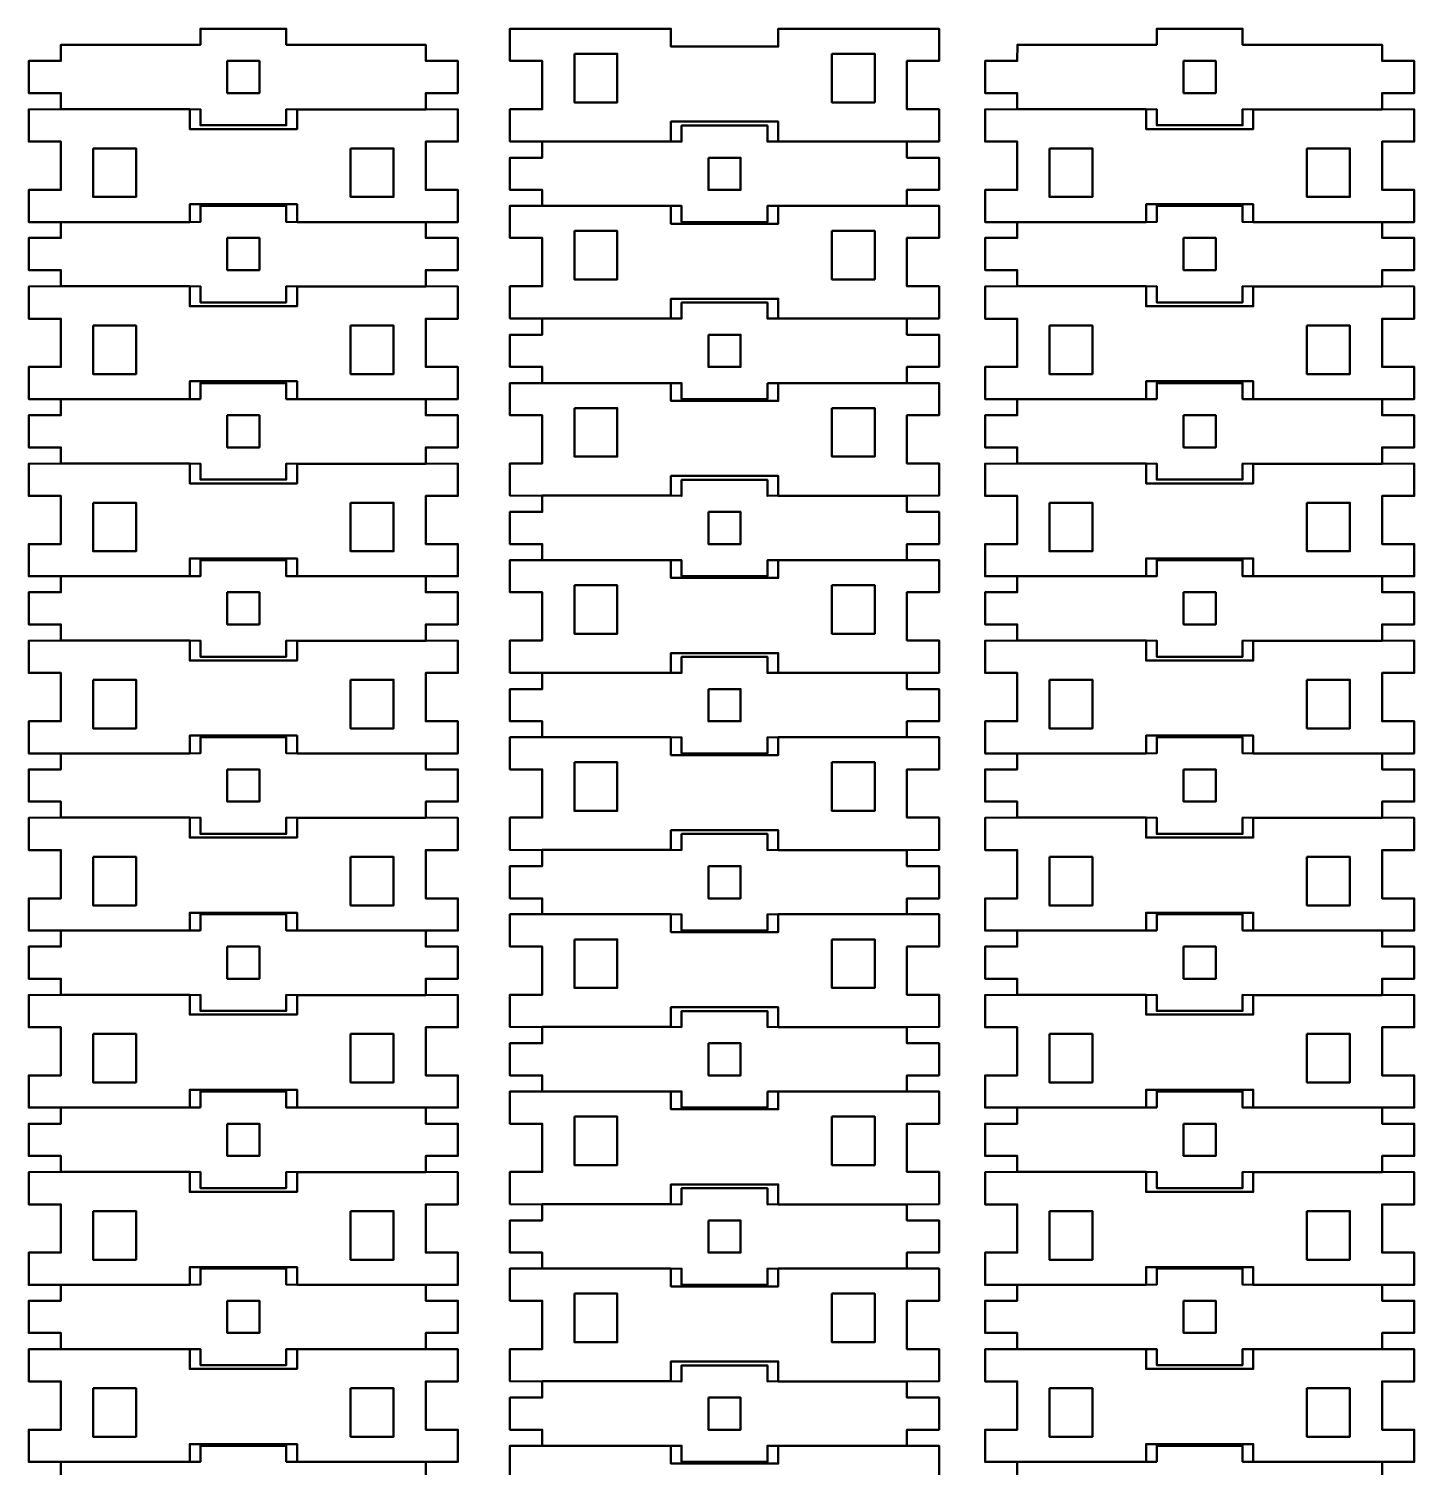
# Model space of a CAD drawing. Header units: inches. Extents: x -370 to 849, y -422 to 797.
# Drawn here: x -201.7 to -72.6, y -274.3 to -140.2 of the extents above; entities that cross this region are included whole.
import ezdxf

# ---------------------------------------------------------------- set-up
doc = ezdxf.new("R2010")
doc.units = ezdxf.units.IN
doc.header["$MEASUREMENT"] = 0
doc.layers.add('Layer 1', color=7, linetype='Continuous')

msp = doc.modelspace()

# ---------------------------------------------------------------- linework, layer by layer
at = {"layer": 'Layer 1', "color": 7, "lineweight": 50, "true_color": 0xffffff}
for points in [[(-198.69, -273.77), (-201.69, -273.77), (-201.69, -270.77), (-198.69, -270.77), (-198.69, -266.27), (-201.69, -266.27), (-201.69, -263.27), (-198.69, -263.25), (-198.69, -261.75), (-201.69, -261.75), (-201.69, -258.75), (-198.69, -258.75), (-198.69, -257.27), (-201.69, -257.27), (-201.69, -254.27), (-198.69, -254.27), (-198.69, -249.77), (-201.69, -249.77), (-201.69, -246.77), (-198.69, -246.75), (-198.69, -245.25), (-201.69, -245.25), (-201.69, -242.25), (-198.69, -242.25), (-198.69, -240.75), (-201.69, -240.75), (-201.69, -237.75), (-198.69, -237.75), (-198.69, -233.26), (-201.69, -233.26), (-201.69, -230.26), (-198.69, -230.24), (-198.69, -228.74), (-201.69, -228.74), (-201.69, -225.74), (-198.69, -225.74), (-198.69, -224.25), (-201.69, -224.25), (-201.69, -221.25), (-198.69, -221.25), (-198.69, -216.76), (-201.69, -216.76), (-201.69, -213.76), (-198.69, -213.73), (-198.69, -212.23), (-201.69, -212.23), (-201.69, -209.23), (-198.69, -209.23), (-198.69, -207.75), (-201.69, -207.75), (-201.69, -204.75), (-198.69, -204.75), (-198.69, -200.25), (-201.69, -200.25), (-201.69, -197.25), (-198.69, -197.23), (-198.69, -195.73), (-201.69, -195.73), (-201.69, -192.73), (-198.69, -192.73), (-198.69, -191.24), (-201.69, -191.24), (-201.69, -188.24), (-198.69, -188.24), (-198.69, -183.75), (-201.69, -183.75), (-201.69, -180.75), (-198.69, -180.73), (-198.69, -179.23), (-201.69, -179.23), (-201.69, -176.23), (-198.69, -176.23), (-198.69, -174.73), (-201.69, -174.73), (-201.69, -171.73), (-198.69, -171.73), (-198.69, -167.24), (-201.69, -167.24), (-201.69, -164.24), (-198.69, -164.21), (-198.69, -162.71), (-201.69, -162.71), (-201.69, -159.71), (-198.69, -159.71), (-198.69, -158.23), (-201.69, -158.23), (-201.69, -155.23), (-198.69, -155.23), (-198.69, -150.73), (-201.69, -150.73), (-201.69, -147.73), (-198.69, -147.71), (-198.69, -146.21), (-201.69, -146.21), (-201.69, -143.21), (-198.69, -143.21), (-198.69, -141.71), (-185.69, -141.71), (-185.69, -140.21), (-177.69, -140.21), (-177.69, -141.71), (-164.69, -141.71), (-164.69, -143.21), (-161.69, -143.21), (-161.69, -146.21), (-164.69, -146.21), (-164.69, -147.71), (-161.69, -147.73), (-161.69, -150.73), (-164.69, -150.73), (-164.69, -155.23), (-161.69, -155.23), (-161.69, -158.23), (-164.69, -158.23), (-164.69, -159.71), (-161.69, -159.71), (-161.69, -162.71), (-164.69, -162.71), (-164.69, -164.21), (-161.69, -164.24), (-161.69, -167.24), (-164.69, -167.24), (-164.69, -171.73), (-161.69, -171.73), (-161.69, -174.73), (-164.69, -174.73), (-164.69, -176.23), (-161.69, -176.23), (-161.69, -179.23), (-164.69, -179.23), (-164.69, -180.73), (-161.69, -180.75), (-161.69, -183.75), (-164.69, -183.75), (-164.69, -188.24), (-161.69, -188.24), (-161.69, -191.24), (-164.69, -191.24), (-164.69, -192.73), (-161.69, -192.73), (-161.69, -195.73), (-164.69, -195.73), (-164.69, -197.23), (-161.69, -197.25), (-161.69, -200.25), (-164.69, -200.25), (-164.69, -204.75), (-161.69, -204.75), (-161.69, -207.75), (-164.69, -207.75), (-164.69, -209.23), (-161.69, -209.23), (-161.69, -212.23), (-164.69, -212.23), (-164.69, -213.73), (-161.69, -213.76), (-161.69, -216.76), (-164.69, -216.76), (-164.69, -221.25), (-161.69, -221.25), (-161.69, -224.25), (-164.69, -224.25), (-164.69, -225.74), (-161.69, -225.74), (-161.69, -228.74), (-164.69, -228.74), (-164.69, -230.24), (-161.69, -230.26), (-161.69, -233.26), (-164.69, -233.26), (-164.69, -237.75), (-161.69, -237.75), (-161.69, -240.75), (-164.69, -240.75), (-164.69, -242.25), (-161.69, -242.25), (-161.69, -245.25), (-164.69, -245.25), (-164.69, -246.75), (-161.69, -246.77), (-161.69, -249.77), (-164.69, -249.77), (-164.69, -254.27), (-161.69, -254.27), (-161.69, -257.27), (-164.69, -257.27), (-164.69, -258.75), (-161.69, -258.75), (-161.69, -261.75), (-164.69, -261.75), (-164.69, -263.25), (-161.69, -263.27), (-161.69, -266.27), (-164.69, -266.27), (-164.69, -270.77), (-161.69, -270.77), (-161.69, -273.77), (-164.69, -273.77), (-164.69, -275.26)], [(-156.84, -275.26), (-156.84, -272.26), (-153.84, -272.26), (-153.84, -270.77), (-156.84, -270.77), (-156.84, -267.77), (-153.84, -267.77), (-153.84, -266.27), (-156.84, -266.25), (-156.84, -263.25), (-153.84, -263.25), (-153.84, -258.75), (-156.84, -258.75), (-156.84, -255.75), (-153.84, -255.75), (-153.84, -254.27), (-156.84, -254.27), (-156.84, -251.27), (-153.84, -251.27), (-153.84, -249.77), (-156.84, -249.75), (-156.84, -246.75), (-153.84, -246.75), (-153.84, -242.25), (-156.84, -242.25), (-156.84, -239.25), (-153.84, -239.25), (-153.84, -237.75), (-156.84, -237.75), (-156.84, -234.75), (-153.84, -234.75), (-153.84, -233.25), (-156.84, -233.23), (-156.84, -230.23), (-153.84, -230.23), (-153.84, -225.74), (-156.84, -225.74), (-156.84, -222.74), (-153.84, -222.74), (-153.84, -221.25), (-156.84, -221.25), (-156.84, -218.25), (-153.84, -218.25), (-153.84, -216.75), (-156.84, -216.73), (-156.84, -213.73), (-153.84, -213.73), (-153.84, -209.23), (-156.84, -209.23), (-156.84, -206.24), (-153.84, -206.24), (-153.84, -204.75), (-156.84, -204.75), (-156.84, -201.75), (-153.84, -201.75), (-153.84, -200.25), (-156.84, -200.22), (-156.84, -197.22), (-153.84, -197.22), (-153.84, -192.73), (-156.84, -192.73), (-156.84, -189.73), (-153.84, -189.73), (-153.84, -188.24), (-156.84, -188.24), (-156.84, -185.24), (-153.84, -185.24), (-153.84, -183.75), (-156.84, -183.72), (-156.84, -180.72), (-153.84, -180.72), (-153.84, -176.23), (-156.84, -176.23), (-156.84, -173.23), (-153.84, -173.23), (-153.84, -171.73), (-156.84, -171.73), (-156.84, -168.73), (-153.84, -168.73), (-153.84, -167.23), (-156.84, -167.21), (-156.84, -164.21), (-153.84, -164.21), (-153.84, -159.71), (-156.84, -159.71), (-156.84, -156.71), (-153.84, -156.71), (-153.84, -155.23), (-156.84, -155.23), (-156.84, -152.23), (-153.84, -152.23), (-153.84, -150.73), (-156.84, -150.71), (-156.84, -147.71), (-153.84, -147.71), (-153.84, -143.21), (-156.84, -143.21), (-156.84, -140.21), (-153.84, -140.21), (-141.84, -140.21), (-141.84, -141.87), (-131.84, -141.87), (-131.84, -140.21), (-119.84, -140.21), (-116.84, -140.21), (-116.84, -143.21), (-119.84, -143.21), (-119.84, -147.71), (-116.84, -147.71), (-116.84, -150.71), (-119.84, -150.73), (-119.84, -152.23), (-116.84, -152.23), (-116.84, -155.23), (-119.84, -155.23), (-119.84, -156.71), (-116.84, -156.71), (-116.84, -159.71), (-119.84, -159.71), (-119.84, -164.21), (-116.84, -164.21), (-116.84, -167.21), (-119.84, -167.23), (-119.84, -168.73), (-116.84, -168.73), (-116.84, -171.73), (-119.84, -171.73), (-119.84, -173.23), (-116.84, -173.23), (-116.84, -176.23), (-119.84, -176.23), (-119.84, -180.72), (-116.84, -180.72), (-116.84, -183.72), (-119.84, -183.75), (-119.84, -185.24), (-116.84, -185.24), (-116.84, -188.24), (-119.84, -188.24), (-119.84, -189.73), (-116.84, -189.73), (-116.84, -192.73), (-119.84, -192.73), (-119.84, -197.22), (-116.84, -197.22), (-116.84, -200.22), (-119.84, -200.25), (-119.84, -201.75), (-116.84, -201.75), (-116.84, -204.75), (-119.84, -204.75), (-119.84, -206.24), (-116.84, -206.24), (-116.84, -209.23), (-119.84, -209.23), (-119.84, -213.73), (-116.84, -213.73), (-116.84, -216.73), (-119.84, -216.75), (-119.84, -218.25), (-116.84, -218.25), (-116.84, -221.25), (-119.84, -221.25), (-119.84, -222.74), (-116.84, -222.74), (-116.84, -225.74), (-119.84, -225.74), (-119.84, -230.23), (-116.84, -230.23), (-116.84, -233.23), (-119.84, -233.25), (-119.84, -234.75), (-116.84, -234.75), (-116.84, -237.75), (-119.84, -237.75), (-119.84, -239.25), (-116.84, -239.25), (-116.84, -242.25), (-119.84, -242.25), (-119.84, -246.75), (-116.84, -246.75), (-116.84, -249.75), (-119.84, -249.77), (-119.84, -251.27), (-116.84, -251.27), (-116.84, -254.27), (-119.84, -254.27), (-119.84, -255.75), (-116.84, -255.75), (-116.84, -258.75), (-119.84, -258.75), (-119.84, -263.25), (-116.84, -263.25), (-116.84, -266.25), (-119.84, -266.27), (-119.84, -267.77), (-116.84, -267.77), (-116.84, -270.77), (-119.84, -270.77), (-119.84, -272.26)], [(-109.56, -273.77), (-112.56, -273.77), (-112.56, -270.77), (-109.56, -270.77), (-109.56, -266.27), (-112.56, -266.27), (-112.56, -263.27), (-109.56, -263.25), (-109.56, -261.75), (-112.56, -261.75), (-112.56, -258.75), (-109.56, -258.75), (-109.56, -257.27), (-112.56, -257.27), (-112.56, -254.27), (-109.56, -254.27), (-109.56, -249.77), (-112.56, -249.77), (-112.56, -246.77), (-109.56, -246.75), (-109.56, -245.25), (-112.56, -245.25), (-112.56, -242.25), (-109.56, -242.25), (-109.56, -240.75), (-112.56, -240.75), (-112.56, -237.75), (-109.56, -237.75), (-109.56, -233.26), (-112.56, -233.26), (-112.56, -230.26), (-109.56, -230.24), (-109.56, -228.74), (-112.56, -228.74), (-112.56, -225.74), (-109.56, -225.74), (-109.56, -224.25), (-112.56, -224.25), (-112.56, -221.25), (-109.56, -221.25), (-109.56, -216.76), (-112.56, -216.76), (-112.56, -213.76), (-109.56, -213.73), (-109.56, -212.23), (-112.56, -212.23), (-112.56, -209.23), (-109.56, -209.23), (-109.56, -207.75), (-112.56, -207.75), (-112.56, -204.75), (-109.56, -204.75), (-109.56, -200.25), (-112.56, -200.25), (-112.56, -197.25), (-109.56, -197.23), (-109.56, -195.73), (-112.56, -195.73), (-112.56, -192.73), (-109.56, -192.73), (-109.56, -191.24), (-112.56, -191.24), (-112.56, -188.24), (-109.56, -188.24), (-109.56, -183.75), (-112.56, -183.75), (-112.56, -180.75), (-109.56, -180.73), (-109.56, -179.23), (-112.56, -179.23), (-112.56, -176.23), (-109.56, -176.23), (-109.56, -174.73), (-112.56, -174.73), (-112.56, -171.73), (-109.56, -171.73), (-109.56, -167.24), (-112.56, -167.24), (-112.56, -164.24), (-109.56, -164.21), (-109.56, -162.71), (-112.56, -162.71), (-112.56, -159.71), (-109.56, -159.71), (-109.56, -158.23), (-112.56, -158.23), (-112.56, -155.23), (-109.56, -155.23), (-109.56, -150.73), (-112.56, -150.73), (-112.56, -147.73), (-109.56, -147.71), (-109.56, -146.21), (-112.56, -146.21), (-112.56, -143.21), (-109.56, -143.21), (-109.55, -141.71), (-96.56, -141.71), (-96.56, -140.21), (-88.56, -140.21), (-88.56, -141.71), (-75.56, -141.71), (-75.56, -143.21), (-72.56, -143.21), (-72.56, -146.21), (-75.56, -146.21), (-75.56, -147.71), (-72.56, -147.73), (-72.56, -150.73), (-75.56, -150.73), (-75.56, -155.23), (-72.56, -155.23), (-72.56, -158.23), (-75.56, -158.23), (-75.56, -159.71), (-72.56, -159.71), (-72.56, -162.71), (-75.56, -162.71), (-75.56, -164.21), (-72.56, -164.24), (-72.56, -167.24), (-75.56, -167.24), (-75.56, -171.73), (-72.56, -171.73), (-72.56, -174.73), (-75.56, -174.73), (-75.56, -176.23), (-72.56, -176.23), (-72.56, -179.23), (-75.56, -179.23), (-75.56, -180.73), (-72.56, -180.75), (-72.56, -183.75), (-75.56, -183.75), (-75.56, -188.24), (-72.56, -188.24), (-72.56, -191.24), (-75.56, -191.24), (-75.56, -192.73), (-72.56, -192.73), (-72.56, -195.73), (-75.56, -195.73), (-75.56, -197.23), (-72.56, -197.25), (-72.56, -200.25), (-75.56, -200.25), (-75.56, -204.75), (-72.56, -204.75), (-72.56, -207.75), (-75.56, -207.75), (-75.56, -209.23), (-72.56, -209.23), (-72.56, -212.23), (-75.56, -212.23), (-75.56, -213.73), (-72.56, -213.76), (-72.56, -216.76), (-75.56, -216.76), (-75.56, -221.25), (-72.56, -221.25), (-72.56, -224.25), (-75.56, -224.25), (-75.56, -225.74), (-72.56, -225.74), (-72.56, -228.74), (-75.56, -228.74), (-75.56, -230.24), (-72.56, -230.26), (-72.56, -233.26), (-75.56, -233.26), (-75.56, -237.75), (-72.56, -237.75), (-72.56, -240.75), (-75.56, -240.75), (-75.56, -242.25), (-72.56, -242.25), (-72.56, -245.25), (-75.56, -245.25), (-75.56, -246.75), (-72.56, -246.77), (-72.56, -249.77), (-75.56, -249.77), (-75.56, -254.27), (-72.56, -254.27), (-72.56, -257.27), (-75.56, -257.27), (-75.56, -258.75), (-72.56, -258.75), (-72.56, -261.75), (-75.56, -261.75), (-75.56, -263.25), (-72.56, -263.27), (-72.56, -266.27), (-75.56, -266.27), (-75.56, -270.77), (-72.56, -270.77), (-72.56, -273.77), (-75.56, -273.77), (-75.56, -275.26)], [(-183.19, -143.21), (-180.19, -143.21), (-180.19, -146.21), (-183.19, -146.21), (-183.19, -143.21)], [(-150.84, -142.55), (-146.84, -142.55), (-146.84, -147.08), (-150.84, -147.08), (-150.84, -142.55)], [(-126.84, -142.55), (-122.84, -142.55), (-122.84, -147.08), (-126.84, -147.08), (-126.84, -142.55)], [(-94.06, -143.21), (-91.06, -143.21), (-91.06, -146.21), (-94.06, -146.21), (-94.06, -143.21)], [(-198.69, -147.71), (-186.69, -147.71)], [(-176.69, -147.73), (-176.69, -149.57), (-186.69, -149.57), (-186.69, -147.73), (-185.69, -147.71), (-185.69, -149.21), (-177.69, -149.21), (-177.69, -147.71), (-176.69, -147.73)], [(-176.69, -147.73), (-164.69, -147.73)], [(-109.56, -147.71), (-97.56, -147.71)], [(-87.56, -147.73), (-87.56, -149.57), (-97.56, -149.57), (-97.56, -147.73), (-96.56, -147.71), (-96.56, -149.21), (-88.56, -149.21), (-88.56, -147.71), (-87.56, -147.73)], [(-87.56, -147.73), (-75.56, -147.73)], [(-141.84, -150.71), (-141.84, -148.87), (-131.84, -148.87), (-131.84, -150.71), (-132.84, -150.73), (-132.84, -149.23), (-140.84, -149.23), (-140.84, -150.73), (-141.84, -150.71)], [(-195.69, -151.36), (-191.69, -151.36), (-191.69, -155.89), (-195.69, -155.89), (-195.69, -151.36)], [(-171.69, -151.36), (-167.69, -151.36), (-167.69, -155.89), (-171.69, -155.89), (-171.69, -151.36)], [(-141.84, -150.71), (-153.84, -150.71)], [(-119.84, -150.73), (-131.84, -150.73)], [(-106.56, -151.36), (-102.56, -151.36), (-102.56, -155.89), (-106.56, -155.89), (-106.56, -151.36)], [(-82.56, -151.36), (-78.56, -151.36), (-78.56, -155.89), (-82.56, -155.89), (-82.56, -151.36)], [(-138.34, -152.23), (-135.34, -152.23), (-135.34, -155.23), (-138.34, -155.23), (-138.34, -152.23)], [(-186.69, -158.23), (-186.69, -156.57), (-176.69, -156.57), (-176.69, -158.23), (-177.69, -158.21), (-177.69, -156.71), (-185.69, -156.71), (-185.69, -158.21), (-186.69, -158.23)], [(-141.84, -156.71), (-153.84, -156.71)], [(-131.84, -156.71), (-131.84, -158.38), (-141.84, -158.38), (-141.84, -156.71), (-140.84, -156.73), (-140.84, -158.23), (-132.84, -158.23), (-132.84, -156.73), (-131.84, -156.71)], [(-131.84, -156.71), (-119.84, -156.71)], [(-97.56, -158.23), (-97.56, -156.57), (-87.56, -156.57), (-87.56, -158.23), (-88.56, -158.21), (-88.56, -156.71), (-96.56, -156.71), (-96.56, -158.21), (-97.56, -158.23)], [(-186.69, -158.23), (-198.69, -158.23)], [(-176.69, -158.23), (-164.69, -158.23)], [(-150.84, -159.05), (-146.84, -159.05), (-146.84, -163.58), (-150.84, -163.58), (-150.84, -159.05)], [(-126.84, -159.05), (-122.84, -159.05), (-122.84, -163.58), (-126.84, -163.58), (-126.84, -159.05)], [(-97.56, -158.23), (-109.56, -158.23)], [(-87.56, -158.23), (-75.56, -158.23)], [(-183.19, -159.71), (-180.19, -159.71), (-180.19, -162.71), (-183.19, -162.71), (-183.19, -159.71)], [(-94.06, -159.71), (-91.06, -159.71), (-91.06, -162.71), (-94.06, -162.71), (-94.06, -159.71)], [(-198.69, -164.21), (-186.69, -164.21)], [(-176.69, -164.24), (-176.69, -166.07), (-186.69, -166.07), (-186.69, -164.24), (-185.69, -164.21), (-185.69, -165.71), (-177.69, -165.71), (-177.69, -164.21), (-176.69, -164.24)], [(-176.69, -164.24), (-164.69, -164.24)], [(-109.56, -164.21), (-97.56, -164.21)], [(-87.56, -164.24), (-87.56, -166.07), (-97.56, -166.07), (-97.56, -164.24), (-96.56, -164.21), (-96.56, -165.71), (-88.56, -165.71), (-88.56, -164.21), (-87.56, -164.24)], [(-87.56, -164.24), (-75.56, -164.24)], [(-141.84, -167.21), (-141.84, -165.37), (-131.84, -165.37), (-131.84, -167.21), (-132.84, -167.23), (-132.84, -165.73), (-140.84, -165.73), (-140.84, -167.23), (-141.84, -167.21)], [(-141.84, -167.21), (-153.84, -167.21)], [(-119.84, -167.23), (-131.84, -167.23)], [(-195.69, -167.87), (-191.69, -167.87), (-191.69, -172.39), (-195.69, -172.39), (-195.69, -167.87)], [(-171.69, -167.87), (-167.69, -167.87), (-167.69, -172.39), (-171.69, -172.39), (-171.69, -167.87)], [(-138.34, -168.73), (-135.34, -168.73), (-135.34, -171.73), (-138.34, -171.73), (-138.34, -168.73)], [(-106.56, -167.87), (-102.56, -167.87), (-102.56, -172.39), (-106.56, -172.39), (-106.56, -167.87)], [(-82.56, -167.87), (-78.56, -167.87), (-78.56, -172.39), (-82.56, -172.39), (-82.56, -167.87)], [(-185.69, -174.73), (-185.69, -173.23), (-177.69, -173.23), (-177.69, -174.73), (-176.69, -174.73), (-176.69, -173.07), (-186.69, -173.07), (-186.69, -174.73), (-185.69, -174.73)], [(-153.84, -173.23), (-141.84, -173.23)], [(-132.84, -173.23), (-132.84, -174.73), (-140.84, -174.73), (-140.84, -173.23), (-141.84, -173.23), (-141.84, -174.89), (-131.84, -174.89), (-131.84, -173.23), (-132.84, -173.23)], [(-119.84, -173.23), (-131.84, -173.23)], [(-96.56, -174.73), (-96.56, -173.23), (-88.56, -173.23), (-88.56, -174.73), (-87.56, -174.73), (-87.56, -173.07), (-97.56, -173.07), (-97.56, -174.73), (-96.56, -174.73)], [(-198.69, -174.73), (-186.69, -174.73)], [(-164.69, -174.73), (-176.69, -174.73)], [(-150.84, -175.57), (-146.84, -175.57), (-146.84, -180.09), (-150.84, -180.09), (-150.84, -175.57)], [(-126.84, -175.57), (-122.84, -175.57), (-122.84, -180.09), (-126.84, -180.09), (-126.84, -175.57)], [(-109.56, -174.73), (-97.56, -174.73)], [(-75.56, -174.73), (-87.56, -174.73)], [(-183.19, -176.23), (-180.19, -176.23), (-180.19, -179.23), (-183.19, -179.23), (-183.19, -176.23)], [(-94.06, -176.23), (-91.06, -176.23), (-91.06, -179.23), (-94.06, -179.23), (-94.06, -176.23)], [(-198.69, -180.73), (-186.69, -180.73)], [(-176.69, -180.75), (-176.69, -182.58), (-186.69, -182.58), (-186.69, -180.75), (-185.69, -180.73), (-185.69, -182.23), (-177.69, -182.23), (-177.69, -180.73), (-176.69, -180.75)], [(-176.69, -180.75), (-164.69, -180.75)], [(-109.56, -180.73), (-97.56, -180.73)], [(-87.56, -180.75), (-87.56, -182.58), (-97.56, -182.58), (-97.56, -180.75), (-96.56, -180.73), (-96.56, -182.23), (-88.56, -182.23), (-88.56, -180.73), (-87.56, -180.75)], [(-87.56, -180.75), (-75.56, -180.75)], [(-141.84, -183.72), (-141.84, -181.89), (-131.84, -181.89), (-131.84, -183.72), (-132.84, -183.75), (-132.84, -182.25), (-140.84, -182.25), (-140.84, -183.75), (-141.84, -183.72)], [(-195.69, -184.38), (-191.69, -184.38), (-191.69, -188.9), (-195.69, -188.9), (-195.69, -184.38)], [(-171.69, -184.38), (-167.69, -184.38), (-167.69, -188.9), (-171.69, -188.9), (-171.69, -184.38)], [(-141.84, -183.72), (-153.84, -183.72)], [(-119.84, -183.75), (-131.84, -183.75)], [(-106.56, -184.38), (-102.56, -184.38), (-102.56, -188.9), (-106.56, -188.9), (-106.56, -184.38)], [(-82.56, -184.38), (-78.56, -184.38), (-78.56, -188.9), (-82.56, -188.9), (-82.56, -184.38)], [(-138.34, -185.24), (-135.34, -185.24), (-135.34, -188.24), (-138.34, -188.24), (-138.34, -185.24)], [(-186.69, -191.24), (-186.69, -189.58), (-176.69, -189.58), (-176.69, -191.24), (-177.69, -191.23), (-177.69, -189.73), (-185.69, -189.73), (-185.69, -191.23), (-186.69, -191.24)], [(-141.84, -189.73), (-153.84, -189.73)], [(-131.84, -189.73), (-131.84, -191.39), (-141.84, -191.39), (-141.84, -189.73), (-140.84, -189.74), (-140.84, -191.24), (-132.84, -191.24), (-132.84, -189.74), (-131.84, -189.73)], [(-131.84, -189.73), (-119.84, -189.73)], [(-97.56, -191.24), (-97.56, -189.58), (-87.56, -189.58), (-87.56, -191.24), (-88.56, -191.23), (-88.56, -189.73), (-96.56, -189.73), (-96.56, -191.23), (-97.56, -191.24)], [(-186.69, -191.24), (-198.69, -191.24)], [(-176.69, -191.24), (-164.69, -191.24)], [(-97.56, -191.24), (-109.56, -191.24)], [(-87.56, -191.24), (-75.56, -191.24)], [(-183.19, -192.73), (-180.19, -192.73), (-180.19, -195.73), (-183.19, -195.73), (-183.19, -192.73)], [(-150.84, -192.07), (-146.84, -192.07), (-146.84, -196.59), (-150.84, -196.59), (-150.84, -192.07)], [(-126.84, -192.07), (-122.84, -192.07), (-122.84, -196.59), (-126.84, -196.59), (-126.84, -192.07)], [(-94.06, -192.73), (-91.06, -192.73), (-91.06, -195.73), (-94.06, -195.73), (-94.06, -192.73)], [(-198.69, -197.23), (-186.69, -197.23)], [(-176.69, -197.25), (-176.69, -199.09), (-186.69, -199.09), (-186.69, -197.25), (-185.69, -197.23), (-185.69, -198.73), (-177.69, -198.73), (-177.69, -197.23), (-176.69, -197.25)], [(-176.69, -197.25), (-164.69, -197.25)], [(-141.84, -200.22), (-141.84, -198.39), (-131.84, -198.39), (-131.84, -200.22), (-132.84, -200.25), (-132.84, -198.75), (-140.84, -198.75), (-140.84, -200.25), (-141.84, -200.22)], [(-109.56, -197.23), (-97.56, -197.23)], [(-87.56, -197.25), (-87.56, -199.09), (-97.56, -199.09), (-97.56, -197.25), (-96.56, -197.23), (-96.56, -198.73), (-88.56, -198.73), (-88.56, -197.23), (-87.56, -197.25)], [(-87.56, -197.25), (-75.56, -197.25)], [(-195.69, -200.88), (-191.69, -200.88), (-191.69, -205.41), (-195.69, -205.41), (-195.69, -200.88)], [(-171.69, -200.88), (-167.69, -200.88), (-167.69, -205.41), (-171.69, -205.41), (-171.69, -200.88)], [(-141.84, -200.22), (-153.84, -200.22)], [(-119.84, -200.25), (-131.84, -200.25)], [(-106.56, -200.88), (-102.56, -200.88), (-102.56, -205.41), (-106.56, -205.41), (-106.56, -200.88)], [(-82.56, -200.88), (-78.56, -200.88), (-78.56, -205.41), (-82.56, -205.41), (-82.56, -200.88)], [(-138.34, -201.75), (-135.34, -201.75), (-135.34, -204.75), (-138.34, -204.75), (-138.34, -201.75)], [(-186.69, -207.75), (-186.69, -206.09), (-176.69, -206.09), (-176.69, -207.75), (-177.69, -207.73), (-177.69, -206.24), (-185.69, -206.24), (-185.69, -207.73), (-186.69, -207.75)], [(-141.84, -206.24), (-153.84, -206.24)], [(-131.84, -206.24), (-131.84, -207.9), (-141.84, -207.9), (-141.84, -206.24), (-140.84, -206.25), (-140.84, -207.75), (-132.84, -207.75), (-132.84, -206.25), (-131.84, -206.24)], [(-119.84, -206.24), (-131.84, -206.24)], [(-97.56, -207.75), (-97.56, -206.09), (-87.56, -206.09), (-87.56, -207.75), (-88.56, -207.73), (-88.56, -206.24), (-96.56, -206.24), (-96.56, -207.73), (-97.56, -207.75)], [(-198.69, -207.75), (-186.69, -207.75)], [(-176.69, -207.75), (-164.69, -207.75)], [(-109.56, -207.75), (-97.56, -207.75)], [(-87.56, -207.75), (-75.56, -207.75)], [(-150.84, -208.57), (-146.84, -208.57), (-146.84, -213.1), (-150.84, -213.1), (-150.84, -208.57)], [(-126.84, -208.57), (-122.84, -208.57), (-122.84, -213.1), (-126.84, -213.1), (-126.84, -208.57)], [(-183.19, -209.23), (-180.19, -209.23), (-180.19, -212.23), (-183.19, -212.23), (-183.19, -209.23)], [(-94.06, -209.23), (-91.06, -209.23), (-91.06, -212.23), (-94.06, -212.23), (-94.06, -209.23)], [(-198.69, -213.73), (-186.69, -213.73)], [(-176.69, -213.76), (-176.69, -215.59), (-186.69, -215.59), (-186.69, -213.76), (-185.69, -213.73), (-185.69, -215.24), (-177.69, -215.24), (-177.69, -213.73), (-176.69, -213.76)], [(-176.69, -213.76), (-164.69, -213.76)], [(-109.56, -213.73), (-97.56, -213.73)], [(-87.56, -213.76), (-87.56, -215.59), (-97.56, -215.59), (-97.56, -213.76), (-96.56, -213.73), (-96.56, -215.24), (-88.56, -215.24), (-88.56, -213.73), (-87.56, -213.76)], [(-87.56, -213.76), (-75.56, -213.76)], [(-141.84, -216.73), (-141.84, -214.9), (-131.84, -214.9), (-131.84, -216.73), (-132.84, -216.75), (-132.84, -215.25), (-140.84, -215.25), (-140.84, -216.75), (-141.84, -216.73)], [(-141.84, -216.73), (-153.84, -216.73)], [(-119.84, -216.75), (-131.84, -216.75)], [(-195.69, -217.39), (-191.69, -217.39), (-191.69, -221.91), (-195.69, -221.91), (-195.69, -217.39)], [(-171.69, -217.39), (-167.69, -217.39), (-167.69, -221.91), (-171.69, -221.91), (-171.69, -217.39)], [(-138.34, -218.25), (-135.34, -218.25), (-135.34, -221.25), (-138.34, -221.25), (-138.34, -218.25)], [(-106.56, -217.39), (-102.56, -217.39), (-102.56, -221.91), (-106.56, -221.91), (-106.56, -217.39)], [(-82.56, -217.39), (-78.56, -217.39), (-78.56, -221.91), (-82.56, -221.91), (-82.56, -217.39)], [(-186.69, -224.25), (-186.69, -222.59), (-176.69, -222.59), (-176.69, -224.25), (-177.69, -224.24), (-177.69, -222.74), (-185.69, -222.74), (-185.69, -224.24), (-186.69, -224.25)], [(-141.84, -222.74), (-153.84, -222.74)], [(-131.84, -222.74), (-131.84, -224.4), (-141.84, -224.4), (-141.84, -222.74), (-140.84, -222.75), (-140.84, -224.25), (-132.84, -224.25), (-132.84, -222.75), (-131.84, -222.74)], [(-131.84, -222.74), (-119.84, -222.74)], [(-97.56, -224.25), (-97.56, -222.59), (-87.56, -222.59), (-87.56, -224.25), (-88.56, -224.24), (-88.56, -222.74), (-96.56, -222.74), (-96.56, -224.24), (-97.56, -224.25)], [(-186.69, -224.25), (-198.69, -224.25)], [(-176.69, -224.25), (-164.69, -224.25)], [(-150.84, -225.08), (-146.84, -225.08), (-146.84, -229.6), (-150.84, -229.6), (-150.84, -225.08)], [(-126.84, -225.08), (-122.84, -225.08), (-122.84, -229.6), (-126.84, -229.6), (-126.84, -225.08)], [(-97.56, -224.25), (-109.56, -224.25)], [(-87.56, -224.25), (-75.56, -224.25)], [(-183.19, -225.74), (-180.19, -225.74), (-180.19, -228.74), (-183.19, -228.74), (-183.19, -225.74)], [(-94.06, -225.74), (-91.06, -225.74), (-91.06, -228.74), (-94.06, -228.74), (-94.06, -225.74)], [(-198.69, -230.24), (-186.69, -230.24)], [(-176.69, -230.26), (-176.69, -232.09), (-186.69, -232.09), (-186.69, -230.26), (-185.69, -230.24), (-185.69, -231.74), (-177.69, -231.74), (-177.69, -230.24), (-176.69, -230.26)], [(-176.69, -230.26), (-164.69, -230.26)], [(-109.56, -230.24), (-97.56, -230.24)], [(-87.56, -230.26), (-87.56, -232.09), (-97.56, -232.09), (-97.56, -230.26), (-96.56, -230.24), (-96.56, -231.74), (-88.56, -231.74), (-88.56, -230.24), (-87.56, -230.26)], [(-87.56, -230.26), (-75.56, -230.26)], [(-141.84, -233.23), (-141.84, -231.4), (-131.84, -231.4), (-131.84, -233.23), (-132.84, -233.25), (-132.84, -231.75), (-140.84, -231.75), (-140.84, -233.25), (-141.84, -233.23)], [(-141.84, -233.23), (-153.84, -233.23)], [(-195.69, -233.89), (-191.69, -233.89), (-191.69, -238.41), (-195.69, -238.41), (-195.69, -233.89)], [(-171.69, -233.89), (-167.69, -233.89), (-167.69, -238.41), (-171.69, -238.41), (-171.69, -233.89)], [(-119.84, -233.25), (-131.84, -233.25)], [(-106.56, -233.89), (-102.56, -233.89), (-102.56, -238.41), (-106.56, -238.41), (-106.56, -233.89)], [(-82.56, -233.89), (-78.56, -233.89), (-78.56, -238.41), (-82.56, -238.41), (-82.56, -233.89)], [(-138.34, -234.75), (-135.34, -234.75), (-135.34, -237.75), (-138.34, -237.75), (-138.34, -234.75)], [(-185.69, -240.75), (-185.69, -239.25), (-177.69, -239.25), (-177.69, -240.75), (-176.69, -240.75), (-176.69, -239.09), (-186.69, -239.09), (-186.69, -240.75), (-185.69, -240.75)], [(-153.84, -239.25), (-141.84, -239.25)], [(-132.84, -239.25), (-132.84, -240.75), (-140.84, -240.75), (-140.84, -239.25), (-141.84, -239.25), (-141.84, -240.91), (-131.84, -240.91), (-131.84, -239.25), (-132.84, -239.25)], [(-119.84, -239.25), (-131.84, -239.25)], [(-96.56, -240.75), (-96.56, -239.25), (-88.56, -239.25), (-88.56, -240.75), (-87.56, -240.75), (-87.56, -239.09), (-97.56, -239.09), (-97.56, -240.75), (-96.56, -240.75)], [(-198.69, -240.75), (-186.69, -240.75)], [(-164.69, -240.75), (-176.69, -240.75)], [(-109.56, -240.75), (-97.56, -240.75)], [(-75.56, -240.75), (-87.56, -240.75)], [(-183.19, -242.25), (-180.19, -242.25), (-180.19, -245.25), (-183.19, -245.25), (-183.19, -242.25)], [(-150.84, -241.59), (-146.84, -241.59), (-146.84, -246.11), (-150.84, -246.11), (-150.84, -241.59)], [(-126.84, -241.59), (-122.84, -241.59), (-122.84, -246.11), (-126.84, -246.11), (-126.84, -241.59)], [(-94.06, -242.25), (-91.06, -242.25), (-91.06, -245.25), (-94.06, -245.25), (-94.06, -242.25)], [(-198.69, -246.75), (-186.69, -246.75)], [(-176.69, -246.77), (-176.69, -248.61), (-186.69, -248.61), (-186.69, -246.77), (-185.69, -246.75), (-185.69, -248.25), (-177.69, -248.25), (-177.69, -246.75), (-176.69, -246.77)], [(-176.69, -246.77), (-164.69, -246.77)], [(-141.84, -249.75), (-141.84, -247.91), (-131.84, -247.91), (-131.84, -249.75), (-132.84, -249.77), (-132.84, -248.27), (-140.84, -248.27), (-140.84, -249.77), (-141.84, -249.75)], [(-109.56, -246.75), (-97.56, -246.75)], [(-87.56, -246.77), (-87.56, -248.61), (-97.56, -248.61), (-97.56, -246.77), (-96.56, -246.75), (-96.56, -248.25), (-88.56, -248.25), (-88.56, -246.75), (-87.56, -246.77)], [(-87.56, -246.77), (-75.56, -246.77)], [(-195.69, -250.4), (-191.69, -250.4), (-191.69, -254.93), (-195.69, -254.93), (-195.69, -250.4)], [(-171.69, -250.4), (-167.69, -250.4), (-167.69, -254.93), (-171.69, -254.93), (-171.69, -250.4)], [(-141.84, -249.75), (-153.84, -249.75)], [(-119.84, -249.77), (-131.84, -249.77)], [(-106.56, -250.4), (-102.56, -250.4), (-102.56, -254.93), (-106.56, -254.93), (-106.56, -250.4)], [(-82.56, -250.4), (-78.56, -250.4), (-78.56, -254.93), (-82.56, -254.93), (-82.56, -250.4)], [(-138.34, -251.27), (-135.34, -251.27), (-135.34, -254.27), (-138.34, -254.27), (-138.34, -251.27)], [(-186.69, -257.27), (-186.69, -255.61), (-176.69, -255.61), (-176.69, -257.27), (-177.69, -257.25), (-177.69, -255.75), (-185.69, -255.75), (-185.69, -257.25), (-186.69, -257.27)], [(-141.84, -255.75), (-153.84, -255.75)], [(-131.84, -255.75), (-131.84, -257.41), (-141.84, -257.41), (-141.84, -255.75), (-140.84, -255.77), (-140.84, -257.27), (-132.84, -257.27), (-132.84, -255.77), (-131.84, -255.75)], [(-131.84, -255.75), (-119.84, -255.75)], [(-97.56, -257.27), (-97.56, -255.61), (-87.56, -255.61), (-87.56, -257.27), (-88.56, -257.25), (-88.56, -255.75), (-96.56, -255.75), (-96.56, -257.25), (-97.56, -257.27)], [(-186.69, -257.27), (-198.69, -257.27)], [(-176.69, -257.27), (-164.69, -257.27)], [(-97.56, -257.27), (-109.56, -257.27)], [(-87.56, -257.27), (-75.56, -257.27)], [(-150.84, -258.09), (-146.84, -258.09), (-146.84, -262.62), (-150.84, -262.62), (-150.84, -258.09)], [(-126.84, -258.09), (-122.84, -258.09), (-122.84, -262.62), (-126.84, -262.62), (-126.84, -258.09)], [(-183.19, -258.75), (-180.19, -258.75), (-180.19, -261.75), (-183.19, -261.75), (-183.19, -258.75)], [(-94.06, -258.75), (-91.06, -258.75), (-91.06, -261.75), (-94.06, -261.75), (-94.06, -258.75)], [(-198.69, -263.25), (-186.69, -263.25)], [(-176.69, -263.27), (-176.69, -265.11), (-186.69, -265.11), (-186.69, -263.25), (-185.69, -263.25), (-185.69, -264.75), (-177.69, -264.75), (-177.69, -263.25), (-176.69, -263.27)], [(-176.69, -263.27), (-164.69, -263.27)], [(-109.56, -263.25), (-97.56, -263.25)], [(-87.56, -263.27), (-87.56, -265.11), (-97.56, -265.11), (-97.56, -263.25), (-96.56, -263.25), (-96.56, -264.75), (-88.56, -264.75), (-88.56, -263.25), (-87.56, -263.27)], [(-87.56, -263.27), (-75.56, -263.27)], [(-141.84, -266.25), (-141.84, -264.41), (-131.84, -264.41), (-131.84, -266.25), (-132.84, -266.27), (-132.84, -264.77), (-140.84, -264.77), (-140.84, -266.27), (-141.84, -266.25)], [(-141.84, -266.25), (-153.84, -266.25)], [(-119.84, -266.27), (-131.84, -266.27)], [(-195.69, -266.9), (-191.69, -266.9), (-191.69, -271.43), (-195.69, -271.43), (-195.69, -266.9)], [(-171.69, -266.9), (-167.69, -266.9), (-167.69, -271.43), (-171.69, -271.43), (-171.69, -266.9)], [(-138.34, -267.77), (-135.34, -267.77), (-135.34, -270.77), (-138.34, -270.77), (-138.34, -267.77)], [(-106.56, -266.9), (-102.56, -266.9), (-102.56, -271.43), (-106.56, -271.43), (-106.56, -266.9)], [(-82.56, -266.9), (-78.56, -266.9), (-78.56, -271.43), (-82.56, -271.43), (-82.56, -266.9)], [(-176.69, -273.77), (-176.69, -272.11), (-186.69, -272.11), (-186.69, -273.77), (-185.69, -273.76), (-185.69, -272.26), (-177.69, -272.26), (-177.69, -273.76), (-176.69, -273.77)], [(-87.56, -273.77), (-87.56, -272.11), (-97.56, -272.11), (-97.56, -273.77), (-96.56, -273.76), (-96.56, -272.26), (-88.56, -272.26), (-88.56, -273.76), (-87.56, -273.77)], [(-141.84, -272.26), (-153.84, -272.26)], [(-141.84, -272.26), (-141.84, -273.93), (-131.84, -273.93), (-131.84, -272.26), (-132.84, -272.27), (-132.84, -273.77), (-140.84, -273.77), (-140.84, -272.27), (-141.84, -272.26)], [(-119.84, -272.26), (-131.84, -272.26)], [(-119.84, -272.26), (-116.84, -272.26), (-116.84, -275.26)], [(-198.69, -275.26), (-198.69, -273.77)], [(-198.69, -273.77), (-186.69, -273.77)], [(-176.69, -273.77), (-164.69, -273.77)], [(-109.56, -275.26), (-109.56, -273.77)], [(-109.56, -273.77), (-97.56, -273.77)], [(-87.56, -273.77), (-75.56, -273.77)]]:
    msp.add_lwpolyline(points, dxfattribs=at)

doc.saveas('drawing.dxf')
